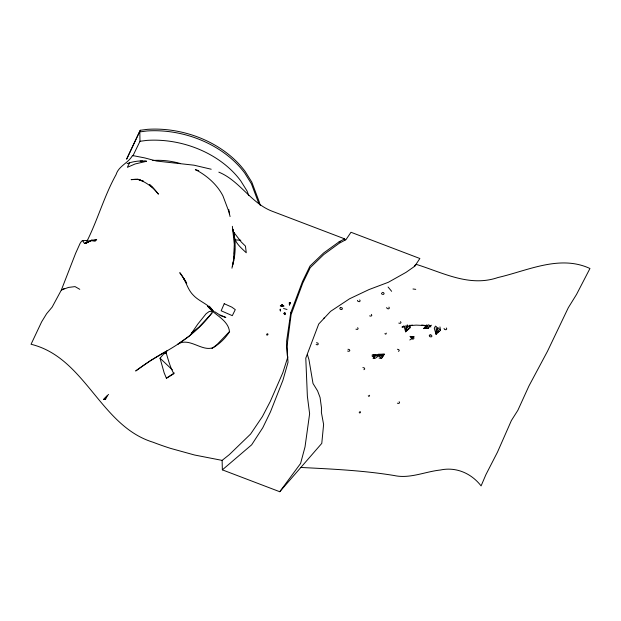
<?xml version="1.0" encoding="UTF-8"?>
<svg xmlns="http://www.w3.org/2000/svg" width="621" height="621" viewBox="0 0 621 621"><rect width="100%" height="100%" fill="white"/><g stroke="black" fill="none" stroke-linecap="round" stroke-linejoin="round"><path stroke-width="0.93" d="M280.413 310.942L280.257 309.242M280.343 306.114L282.182 306.184L282.633 304.624M283.906 306.254L280.304 305.478M283.556 308.49L287.003 309.475M290.333 302.59L289.471 304.942L290.271 302.567M289.394 304.826L289.37 302.419L289.456 304.919M283.541 313.24L284.853 314.668L285.148 312.992M281.973 306.192L282.004 304.484M284.728 314.412L284.503 312.922M405.839 325.645L405.668 331.839L410.085 327.748L409.681 325.233M436.299 326.398L436.074 334.362L440.491 330.263L439.947 326.918M280.156 309.235L280.288 310.873M234.311 253.741L234.598 249.029M282.027 306.114L283.797 305.602M284.736 314.521L285.047 312.961M233.892 258.196L234.063 256.419M234.327 232.728C233.007 241.499 240.676 247.391 246.265 252.778L245.458 246.11L241.297 242.043L234.148 232.759M281.95 306.122L281.903 304.469M290.729 312.875L286.584 341.309L287.251 355.259L287.795 357.098L282.803 372.779L270.282 401.453L262.388 416.613L250.573 434.079L229.296 454.657L222.116 460.386L194.52 454.999L170.612 448.393A214.315 141.278 25.8 0 1 152.999 442.214C100.059 425.897 85.535 357.58 31.05 344.267L41.638 321.841L46.598 313.745L52.141 307.116L61.339 290.046L75.63 253.306L80.125 243.316L81.654 241.119L82.717 240.707L88.291 240.374M369.588 395.274L369.448 396.097L368.649 396.33L368.292 395.655M386.254 333.089L386.122 333.919L385.323 334.152L384.966 333.469M410.101 325.715L409.961 326.545L409.161 326.778M233.737 259.966L232.324 266.316C236.042 254.377 235.957 241.321 232.891 229.227L234.156 236.95M165.706 352.697L163.812 353.823L160.032 358.201L164.146 372.817L166.397 378.236L173.88 373.726C170.154 367.353 168.392 360.048 166.211 353.038L166.343 352.317M426.813 328.462L427.209 326.398M231.959 268.202L233.535 260.215L234.303 244.263L232.363 226.316M140.245 130.278L126.692 159.015L140.245 130.278L147.433 129.339A92.094 68.652 14.5 0 1 245.202 171.52L251.808 182.124L259.236 201.841A228.559 170.387 14.5 0 1 260.3 205.481M425.602 328.509L425.99 327.166M290.752 312.72L302.489 281.538L309.957 266.106L323.572 253.019L339.213 241.748L344.663 238.86L344.95 240.18M282.532 304.593L281.895 306.075M167.592 350.516L150.235 360.801L135.673 370.985L138.809 368.657A347.341 258.934 14.5 0 1 161.817 353.76C181.285 343.172 200.016 329.937 212.77 311.509C219.291 316.997 228.776 322.454 229.483 331.8C226.091 337.18 221.573 341.899 216.395 345.579C204.689 355.305 190.725 336.349 178.002 344.042L189.622 335.829M129.564 162.803L127.375 167.313L135.137 163.96L146.564 161.281C139.989 160.389 133.259 161.382 127.072 163.657M132.894 155.918L139.981 141.285L139.826 131.9L147.014 130.961A92.094 68.652 14.5 0 1 244.783 173.135L251.389 183.738L258.817 203.463M340.005 241.375L339.703 241.996L339.159 241.786M105.43 399.567L107.348 395.67L103.691 399.365L105.43 399.567L103.691 399.365M374.851 355.701L375.433 354.7M435.515 326.064L434.273 328.214L436.074 334.362L437.642 327.391L440.491 330.263M189.871 335.643L197.827 324.077L206.118 313.737L209.293 311.439L211.932 311.284M379.043 358.084L381.597 358.402L384.415 354.203L378.321 354.226M212.064 313.1L199.054 326.964L191.687 332.895M279.753 491.723L300.587 463.468L305.02 446.926L309.623 413.78L307.372 396.26L305.78 358.154L318.728 324.022L330.589 311.354L349.561 298.786L369.06 289.549L388.311 282.299L406.002 272.371L414.673 266.3L419.874 258.507L350.989 232.27L346.006 239.613L339.221 243.277L323.735 254.571L310.236 267.659L302.784 283.044L291.117 314.544L286.941 346.805L288.02 362.322L282.951 380.184L270.461 411.886L262.792 427.714L251.652 444.822L222.357 469.849L279.753 491.723L321.779 443.378L323.611 424.477L321.391 412.429L321.484 407.85L320.071 397.494L317.579 390.896L313.007 383.467L308.955 359.613L307.442 354.785M426.48 324.899L423.747 328.571L428.242 328.408L430.322 325.629L430.827 327.05M82.717 240.707L84.052 242.943L85.845 243.393C97.35 221.301 103.839 196.609 116.065 174.648C118.743 165.784 128.198 163.276 132.498 155.529L144.693 157.905L156.678 161.064L194.031 165.194L211.202 169.23M376.497 355.53L377.048 354.901M411.56 336.566L411.009 337.195L414.021 336.877L409.806 339.982M414.254 266.588L416.334 264.399C442.913 272.635 469.484 287.36 497.964 277.517C527.726 270.686 559.769 254.455 589.95 268.497L576.552 294.393L568.331 307.674L547.481 351.292L528.945 385.975L517.867 410.295L511.393 420.526L497.468 452.166L485.917 474.623L481.089 485.901C471.401 473.365 456.125 466.627 440.374 470.019C424.95 471.657 409.79 478.977 394.125 475.515C363.238 470.446 331.917 469.041 300.704 467.45M229.646 331.412L217.249 344.329L211.986 348.567M104.072 399.055L108.574 394.397M427.527 325.101L423.747 328.571L428.11 325.831L428.242 328.408M323.681 318.371L324.542 317.634M363.914 369.689L364.775 368.952L364.263 367.904L362.889 367.593M398.426 351.362L399.295 350.617L398.775 349.569L397.401 349.266M431.455 325.171L430.586 325.916L429.212 325.606L428.7 324.558M166.397 378.236L174.276 372.942M414.859 265.392L416.334 264.399M85.845 243.393L92.18 239.97L84.852 243.533L91.062 240.599L96.705 239.822L91.023 240.568M64.475 288.454L61.339 290.046L68.419 287.43L75.04 286.607L79.783 289.324M166.211 353.038L164.472 353.784M372.119 354.995L373.531 354.459L379.501 355.212L375.294 358.317L373.361 357.075M404.465 326.475L401.966 327.104L404.504 326.568M284.845 314.529L284.41 312.922M410.621 337.607L414.021 336.877L409.945 336.365M372.716 356.664L379.501 355.212L371.979 356.004M139.981 141.285L146.882 140.385A88.407 65.904 14.5 0 1 240.738 180.874L247.08 191.051L248.78 195.561M373.042 358.581L374.572 358.41L373.337 357.246M409.674 325.435L412.499 325.132M135.774 179.19L131.116 179.655L137.59 179.376L143.498 181.285L138.537 179.391C146.354 182.395 153.371 187.464 158.425 194.156L153.542 188.272L149.622 184.685M378.189 354.707L384.415 354.203L378.849 355.926L381.597 358.402M409.713 325.606L416.241 325.125L427.054 325.652M140.167 161.103L142.791 161.095M90.084 240.692L95.471 240.894L92.793 240.645M235.01 239.908L240.816 240.226M144.677 161.157L146.564 161.281M421.706 325.055L426.153 325.544M412.981 288.99L415.752 289.347M136.705 179.096L139.321 179.508M382.272 292.375L383.646 292.677L384.158 293.725L383.297 294.47L381.923 294.16L381.41 293.112M369.611 315.872L370.985 316.174L371.847 315.437L371.335 314.381M398.806 323.091L400.18 323.394L401.042 322.656L400.529 321.608M411.715 338.887L413.097 339.19L413.959 338.453L413.446 337.397M355.942 329.153L357.316 329.464L358.177 328.719L357.665 327.671M347.97 349.25L349.344 349.561L349.856 350.609L348.994 351.354L347.62 351.044M316.469 342.745L317.843 343.056L318.356 344.104L317.494 344.841L316.12 344.539M397.37 403.176L398.752 403.479L399.613 402.742L399.101 401.694M198.751 170.635L195.328 169.673L198.565 171.303A62.022 46.233 14.5 0 1 222.923 195.848L228.97 211.885L230.073 216.566M219.943 315.445L225.827 317.455L219.205 314.591L214.532 311.61M344.663 238.86L271.812 211.101C250.822 202.92 239.597 180.672 218.833 172.141M359.792 411.622L360.498 411.894L360.359 412.724L359.567 412.957L359.21 412.274M381.558 355.088L383.25 355.934M379.998 355.569L382.489 357.067M149.545 184.538L152.766 187.565M160.032 358.201L172.335 369.821M410.085 327.748L407.229 324.876L405.668 331.839L403.86 325.699M211.908 310.64L207.608 306.215L212.661 311.431M388.086 287.026L391.641 291.311M209.362 306.215L213.593 311.525C208.571 304.018 199.194 301.643 193.193 295.076C186.812 288.734 185.842 279.271 179.772 272.689L185.369 281.072M437.316 328.827L439.086 331.567M406.91 326.312L408.68 329.052M186.145 282.268L183.731 278.425L186.719 283.393M436.873 330.783L437.89 332.677M406.468 328.268L407.485 330.155M446.282 327.966L446.794 329.014L445.932 329.759L444.558 329.448L444.046 328.4M388.901 307.092L389.414 308.14L388.552 308.885L387.17 308.575L386.658 307.527M359.691 299.912L360.211 300.96L359.349 301.705L357.968 301.395L357.455 300.347M229.444 213.903L228.769 209.502M234.389 239.046L234.754 243.238M373.531 354.459L373.64 355.833M222.116 460.386L222.357 469.849M152.743 160.474A62.022 46.233 14.5 0 1 180.129 163.478M267.861 334.09L267.729 334.921L266.929 335.154L266.572 334.471L267.154 333.819L267.861 334.09M224.228 303.708L221.177 310.787L232.301 315.662L235.281 309.623L231.827 307.139L224.228 303.708M340.603 307.496L339.734 308.241L340.254 309.289L341.628 309.592L342.489 308.854L341.977 307.806L340.603 307.496M430.089 334.851L429.227 335.596L429.74 336.644L431.121 336.947L431.983 336.209L431.471 335.161L430.089 334.851"/></g></svg>
